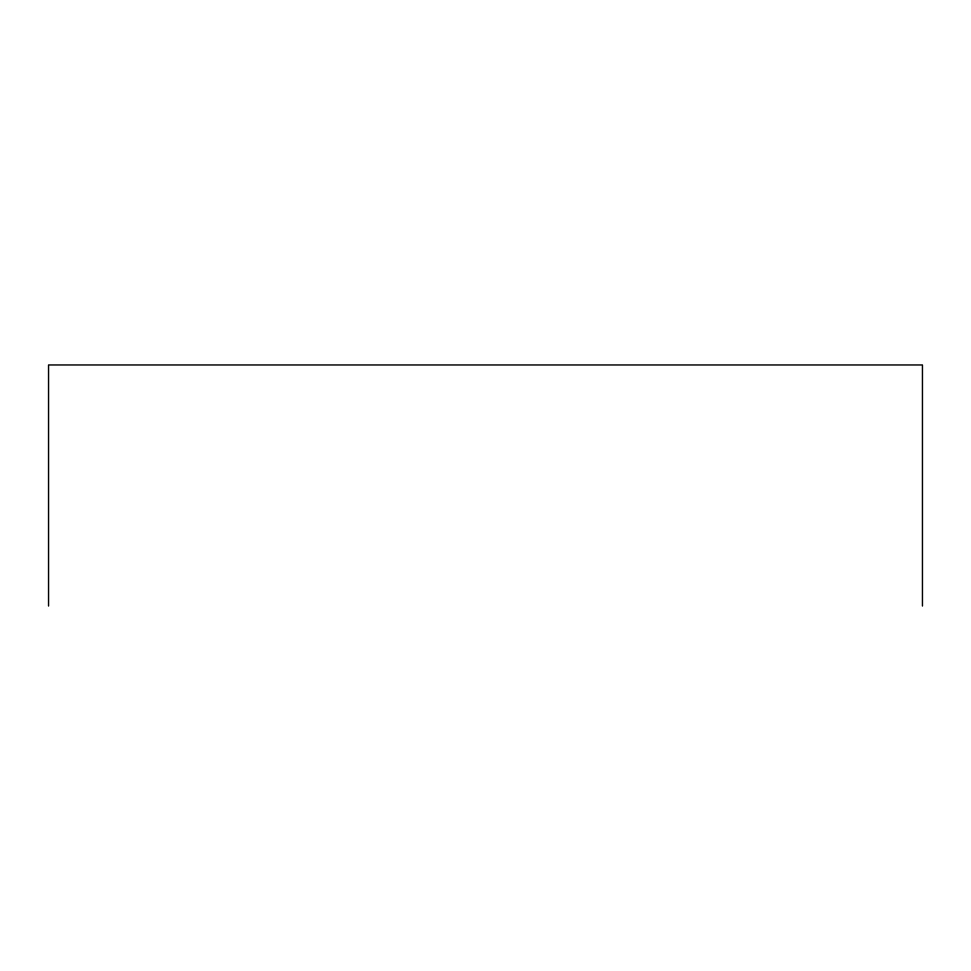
<?xml version="1.0" encoding="UTF-8"?>
<svg xmlns="http://www.w3.org/2000/svg" width="971" height="971" viewBox="0 0 971 971"><rect width="100%" height="100%" fill="white"/><g stroke="black" fill="none" stroke-linecap="round" stroke-linejoin="round"><path stroke-width="1.46" d="M922.45 606.038L922.45 364.962L48.55 364.962L48.55 606.038"/></g></svg>
